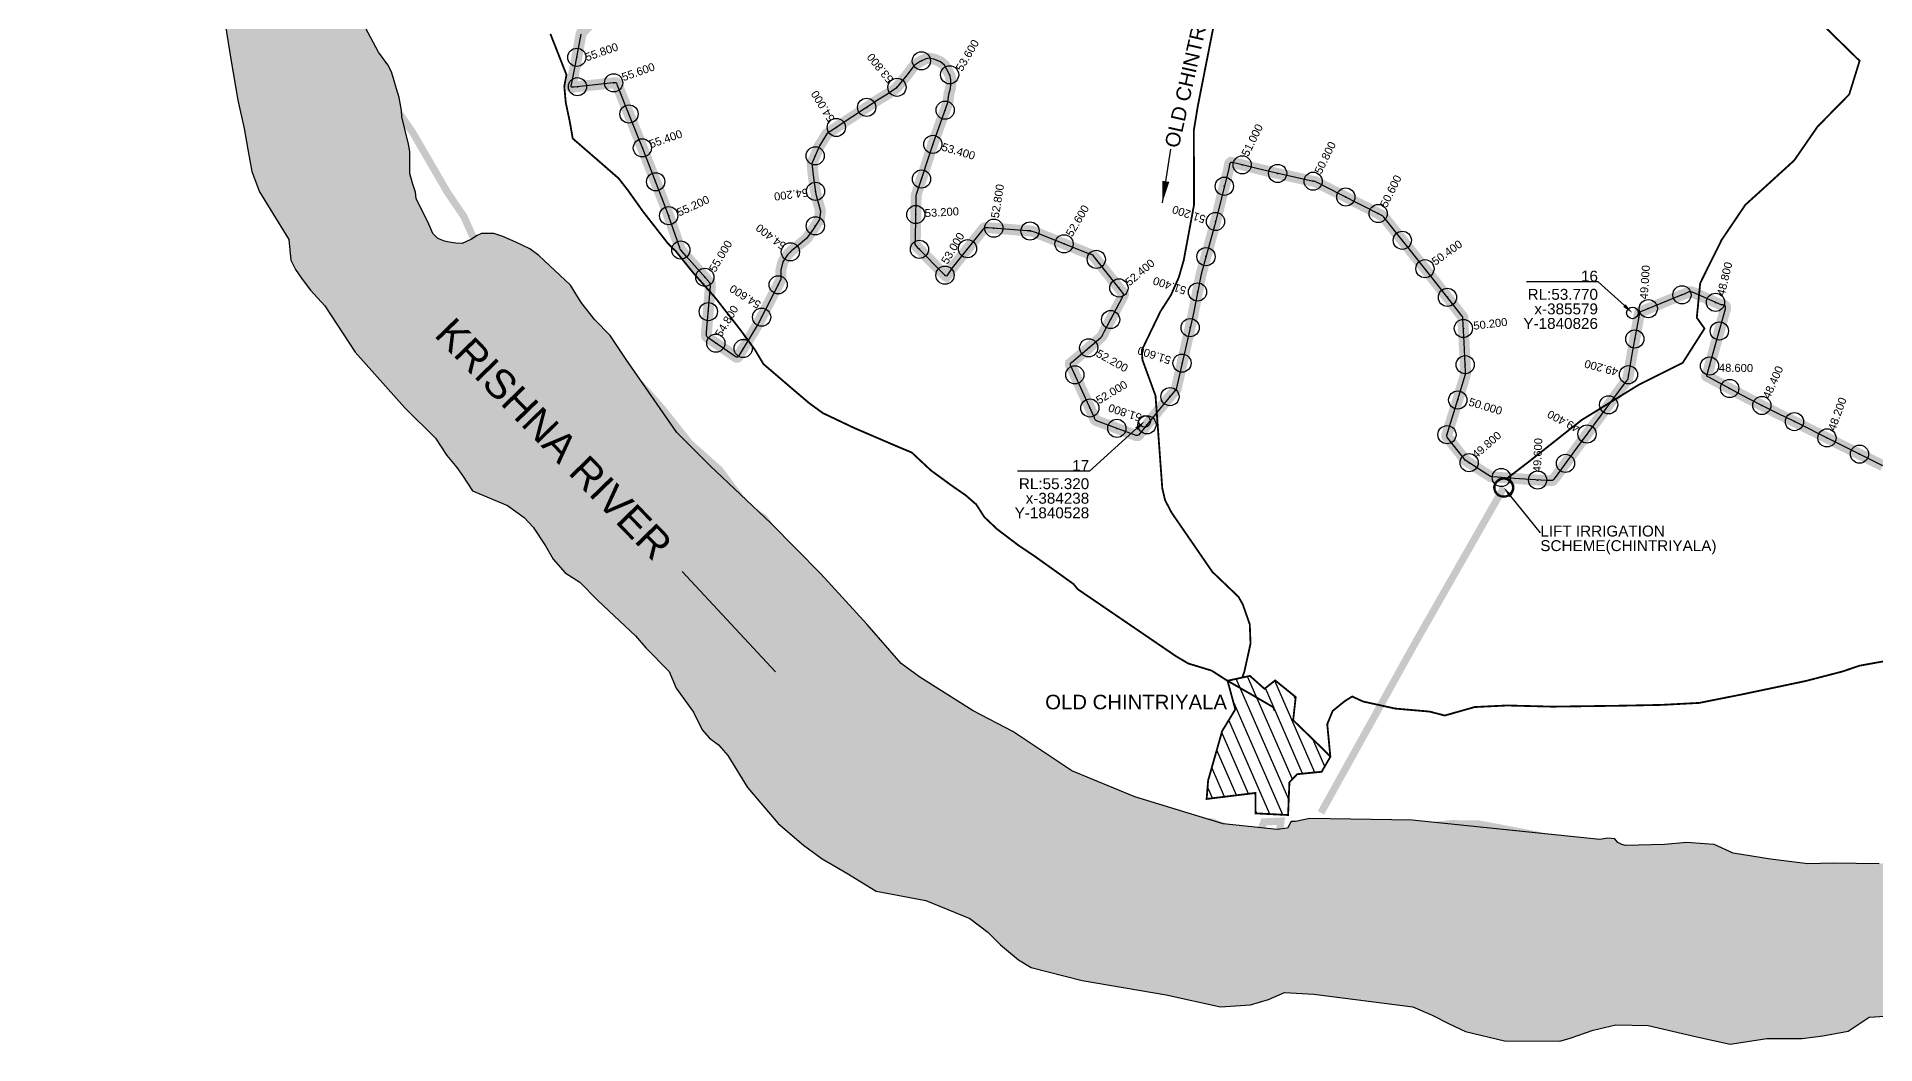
# Model space of a CAD drawing. Header units: millimetres. Extents: x 345922 to 402103, y 1833175 to 1858598.
# Drawn here: x 381192 to 386246, y 1838816 to 1841585 of the extents above; entities that cross this region are included whole.
import ezdxf
from ezdxf import colors
from ezdxf.entities.mleader import LeaderData, LeaderLine
from ezdxf.math import Vec2, Vec3

# ---------------------------------------------------------------- set-up
doc = ezdxf.new("R2010")
doc.units = ezdxf.units.MM
doc.header["$PDMODE"] = 32
doc.header["$PDSIZE"] = 50
doc.linetypes.add('JIS_02_1.0', pattern=[2, 1, -1])
for name, color, linetype in [('BND', 160, 'Continuous'), ('FRL', 3, 'Continuous'), ('points', 161, 'Continuous'), ('ROADS', 10, 'Continuous'), ('STREAM111', 4, 'Continuous'), ('TBM', 7, 'Continuous'), ('VILLAGE AREA', 44, 'Continuous')]:
    doc.layers.add(name, color=color, linetype=linetype)
doc.styles.add('FONT1', font='Arial')
doc.styles.get("Standard").update_dxf_attribs({"font": 'arial.ttf'})
doc.dimstyles.get("Standard").update_dxf_attribs({"dimtxt": 0.18, "dimasz": 0.18, "dimexe": 0.18, "dimexo": 0.0625, "dimgap": 0.09, "dimtad": 0, "dimtih": 1, "dimtoh": 1, "dimdec": 4, "dimzin": 0, "dimdsep": 46, "dimtxsty": 'Standard', "dimcen": 0.09, "dimadec": 0, "dimazin": 0, "dimtfac": 1, "dimtdec": 4, "dimtofl": 0, "dimtmove": 0, "dimatfit": 3, "dimfxl": 1, "dimtolj": 1, "dimtzin": 0, "dimarcsym": 0})

msp = doc.modelspace()

# ---------------------------------------------------------------- hatches: boundary and pattern name
at = {"linetype": 'Continuous'}
h = msp.add_hatch(color=190, dxfattribs=at)
edge = h.paths.add_edge_path(flags=16)
edge.add_arc((385225.3, 1840345.9), 23.8, 0, 360)
edge = h.paths.add_edge_path()
edge.add_arc((385225.3, 1840345.9), 26.9, 0, 360)
h = msp.add_hatch(color=190, dxfattribs=at)
edge = h.paths.add_edge_path(flags=16)
edge.add_arc((385225.3, 1840345.9), 23.8, 0, 360)
edge = h.paths.add_edge_path()
edge.add_arc((385225.3, 1840345.9), 26.9, 0, 360)
at = {"layer": 'STREAM111'}
h = msp.add_hatch(dxfattribs=at)
h.set_pattern_fill('DASH', color=4, scale=500, angle=45)
h.set_pattern_definition([(45, (0, 0), (7e-15, 88.3883476), [62.5, -62.5])])
h.paths.add_polyline_path([(375577, 1846618.8), (375905.4, 1846141.8), (376031.5, 1846235.4), (376238.7, 1846424), (376382.2, 1846548.7), (376544.5, 1846617.3), (376756.8, 1846710.8), (376931.6, 1846810.6), (377193.7, 1846997.7), (377346.3, 1847086.8), (377459.5, 1847142.5), (377543.2, 1847175), (377659.5, 1847195.2), (377800.6, 1847190.5), (377901.4, 1847168.9), (378061.1, 1847130.1), (378219.3, 1847068.2), (378488.3, 1847005.6), (378706.8, 1846933.8), (378853.6, 1846904.2), (379034.7, 1846840.3), (379412.9, 1846644.8), (379594, 1846566.8), (379861.6, 1846395.3), (380024.5, 1846245.1), (380277.1, 1845924.8), (380518.5, 1845543), (380731.7, 1845233.6), (380941.3, 1844797.4), (381122.3, 1844516.1), (381283.2, 1844222.8), (381319.4, 1843917.4), (381330.9, 1843655.6), (381348.5, 1843538.7), (381406.4, 1843204.5), (381427.2, 1843118), (381444.9, 1842896.9), (381490.1, 1842511), (381515.8, 1842328.4), (381541.3, 1842152.2), (381625.4, 1842051.3), (381644.8, 1841996.5), (381683.5, 1841927.1), (381698.1, 1841890), (381706.2, 1841848.1), (381706.2, 1841793.2), (381703, 1841666.6), (381725.6, 1841523.1), (381745, 1841410.2), (381762.7, 1841332.7), (381772.4, 1841274.7), (381783.7, 1841215), (381804.7, 1841158.5), (381885.8, 1841027.5), (381890.9, 1840970.9), (381904.1, 1840945.6), (381922.3, 1840918.3), (381944.6, 1840888.9), (381984.1, 1840845.4), (382067.9, 1840717.8), (382204.5, 1840565.2), (382288.3, 1840481.8), (382319.9, 1840433.9), (382347.5, 1840401.3), (382362.8, 1840378.9), (382390.3, 1840337.2), (382486.1, 1840296.4), (382532, 1840263.8), (382557.5, 1840237.4), (382590.7, 1840185.5), (382612.4, 1840149.3), (382645.5, 1840112.1), (382685.8, 1840086.3), (382734.4, 1840036.8), (382779.8, 1839993.4), (382838.8, 1839938.7), (382866.7, 1839905.7), (382931, 1839840.8), (382950.6, 1839794.4), (382998.2, 1839728.3), (383021.9, 1839679.8), (383041.6, 1839657), (383066.4, 1839638.5), (383092.2, 1839609.6), (383146, 1839521.8), (383230.4, 1839422.7), (383300.5, 1839363.2), (383351.5, 1839325.2), (383419, 1839286.7), (383500.2, 1839236.9), (383636.7, 1839211.5), (383757.6, 1839162.1), (383807, 1839124.3), (383841.7, 1839089.7), (383891.1, 1839047.7), (383925.8, 1839026.6), (384066.7, 1838990.9), (384297, 1838951.8), (384446.8, 1838919.1), (384529, 1838924.4), (384578.6, 1838939.1), (384622.9, 1838958.1), (384703.1, 1838953.9), (384975.7, 1838918.9), (385028.3, 1838895.6), (385074.9, 1838872.4), (385120.2, 1838851.1), (385227.6, 1838825.7), (385379, 1838824.7), (385407.7, 1838833.2), (385470.6, 1838854.5), (385533.5, 1838869.4), (385621.9, 1838867.3), (385756.2, 1838836.4), (385847.9, 1838816.2), (385948.9, 1838831.9), (386045.9, 1838831.9), (386102.4, 1838839.4), (386171.6, 1838852.2), (386230.2, 1838890.5), (386358.1, 1838899), (386408.2, 1838913.9), (386662.3, 1839013.8), (386777.9, 1839042.9), (386930.5, 1839097), (387043.9, 1839128.3), (387113, 1839133.7), (387166, 1839114.3), (387196.2, 1839098.1), (387250.2, 1839091.6), (387322.6, 1839089.5), (387561.1, 1839129.6), (387680.3, 1839140), (387815.1, 1839162.4), (387899.8, 1839178), (388210.9, 1839361.6), (388399.6, 1839422.5), (388566, 1839533.4), (388799.1, 1839644.2), (389371, 1839940.5), (389756.6, 1840142), (389900.1, 1840276.4), (390324.9, 1840968), (390748.2, 1841448.1), (391056.6, 1841849.3), (391459.4, 1842404.7), (391904.2, 1842927.8), (392069.2, 1843171.4), (392485.8, 1843818.6), (392665.2, 1844076.6), (392851.7, 1844456.3), (392988.3, 1844852.8), (393124.6, 1845254.1), (393253.7, 1845734.1), (393347, 1845920.4), (393433.7, 1846339), (393519.8, 1846747.4), (393684.8, 1847048.3), (393792.4, 1847206), (393928.7, 1847363.6), (394057.8, 1847442.4), (394690.4, 1847518.3), (395448.9, 1847598.5), (396554.7, 1848008.1), (396750.1, 1848154.6), (396882.2, 1848696.2), (396998.6, 1849328), (397493.6, 1849874.6), (397666.7, 1850001.3), (397769.7, 1850075.5), (397872.7, 1850221.3), (397978.5, 1850318.4), (398124.4, 1850467), (398253.1, 1850527), (398453.4, 1850613.8), (398605.1, 1850696.7), (398776.7, 1850770.7), (398912.1, 1850837.5), (399129.8, 1850947), (399345.5, 1851093.7), (399447, 1851144.3), (399656.3, 1851546), (399796.8, 1851759.2), (399813.2, 1851864.9), (399835.8, 1852149.9), (399859.2, 1852292.8), (399859.2, 1852365.6), (399847.5, 1852406.5), (399803.7, 1852514.3), (399735, 1852682), (399669.1, 1852885.3), (399610.5, 1853028.4), (399606.8, 1853088.8), (399610.5, 1853132.7), (399625.1, 1853189.3), (399657.4, 1853422.3), (399759.3, 1853772.8), (399801.7, 1853877.8), (399834.9, 1853953.3), (399922.5, 1854201.1), (400051.7, 1854553.4), (400103.9, 1854675.2), (400167.8, 1854785.3), (400295.4, 1854965), (400394.1, 1855092.5), (400486.9, 1855202.6), (400574, 1855289.6), (400655.2, 1855393.9), (400707.5, 1855480.9), (400788.7, 1855591), (400829.3, 1855695.3), (400800.3, 1855747.5), (400655.2, 1855834.5), (400626.2, 1855863.4), (400475.3, 1855921.4), (400262, 1855954.7), (400123.2, 1855775.6), (400036.4, 1855706.3), (399938.1, 1855579.2), (399782, 1855423.2), (399782, 1855423.2), (399648.9, 1855290.3), (399544.8, 1855157.5), (399418.3, 1854904.9), (399398, 1854857.5), (399382.2, 1854794.4), (399359.5, 1854653.6), (399370.8, 1854628.7), (399393.4, 1854592.6), (399431.8, 1854561), (399461.2, 1854524.9), (399486.1, 1854491), (399510.9, 1854439.1), (399508.6, 1854333.1), (399513.2, 1854247.3), (399517.7, 1854195.4), (399517.7, 1854129.9), (399495.1, 1854035.1), (399461.5, 1853962.7), (399343.9, 1853750), (399263.5, 1853571.4), (399239.7, 1853370.5), (399220.4, 1853181.5), (399229.4, 1853051.9), (399268, 1852935.8), (399303.8, 1852807.7), (399323.1, 1852715.6), (399355.9, 1852663.3), (399408, 1852504), (399435.5, 1852295.4), (399444.3, 1852095.2), (399425.1, 1851906.9), (399354.7, 1851736.8), (399314.8, 1851679.3), (399208.3, 1851550.6), (399103.4, 1851439.9), (398851.1, 1851234.4), (398759, 1851183.3), (398642, 1851136.6), (398430, 1851062.1), (398310.6, 1851006.6), (398217.3, 1850949.8), (398099.3, 1850866.9), (397882, 1850781.9), (397832.4, 1850725.1), (397804.7, 1850668.3), (397772.7, 1850586.8), (397755.2, 1850512.6), (397725.6, 1850420.7), (397686.4, 1850352.5), (397621.1, 1850272.7), (397440.6, 1850242.4), (397285.9, 1850243.2), (397222.7, 1850203.9), (397132.9, 1850125.4), (397007.8, 1849982.1), (396842.7, 1849749.6), (396827, 1849662.4), (396744.1, 1849438.2), (396635.8, 1849147.2), (396517.9, 1848864.6), (396474.6, 1848746.2), (396409, 1848626), (396335.1, 1848509), (396254.3, 1848417.1), (396026.7, 1848336.1), (395843.1, 1848284), (395795.2, 1848276.2), (395731.5, 1848257.9), (395645.2, 1848207.4), (395580.7, 1848158.7), (395423.7, 1848103.6), (395304.2, 1848033.8), (395205.7, 1847985.1), (395069.7, 1847925.5), (394998.5, 1847894.3), (394932.4, 1847853.5), (394657.7, 1847849.7), (394443.5, 1847865.1), (394158.1, 1847834.1), (393974.8, 1847763.5), (393824.4, 1847659.5), (393622.8, 1847494.9), (393458.2, 1847317.9), (393348.5, 1847179.9), (393155.3, 1846958), (392957.7, 1846727.4), (392773.2, 1846494.6), (392707.4, 1846387.2), (392630.4, 1846172.7), (392582.4, 1845941.2), (392553.8, 1845802.6), (392518.9, 1845722), (392446.9, 1845405.9), (392399, 1845166.1), (392333.7, 1844840.7), (392279.5, 1844693.2), (392170.9, 1844560.9), (392036.2, 1844326.3), (391942.7, 1844121.8), (391762.4, 1843813.2), (391599.4, 1843500.4), (391377.7, 1843259.1), (391013.5, 1842919.1), (390889.6, 1842795.5), (390654.6, 1842545.6), (390479.3, 1842304.1), (390312.8, 1842037.2), (390155.3, 1841823.2), (390133.9, 1841745.9), (390094.4, 1841528.7), (390016, 1841369.3), (389854.1, 1841171.9), (389790.5, 1841124.2), (389737.5, 1841060.7), (389616.7, 1840935.9), (389554.5, 1840853.8), (389431.9, 1840667.9), (389330.5, 1840558.2), (389163.6, 1840421), (389065.2, 1840318.8), (388934, 1840254.6), (388805.5, 1840207.4), (388651.7, 1840153.5), (388550.7, 1840125.9), (388422.1, 1840107.6), (388315.5, 1840090.3), (388267, 1840070.6), (388208, 1840043.1), (388107, 1839952.7), (388032.3, 1839887.1), (388024.6, 1839887.1), (387989.9, 1839894.9), (387961.6, 1839906.4), (387939.7, 1839905.1), (387902.5, 1839879.4), (387787.8, 1839816.4), (387706.8, 1839759.9), (387490.6, 1839667.2), (387271.9, 1839588.7), (387053.1, 1839523), (386750.8, 1839429.1), (386619.7, 1839389.3), (386412.6, 1839330.1), (386257, 1839312.1), (386131, 1839313.4), (386061.6, 1839312.1), (385958.9, 1839324.9), (385856.2, 1839340.8), (385803.7, 1839365.4), (385776.7, 1839367), (385728.9, 1839370.2), (385666.9, 1839365.4), (385560.1, 1839362.2), (385549.8, 1839364.6), (385538.6, 1839370.9), (385530.7, 1839380.5), (385511.6, 1839382.9), (385489.3, 1839378.9), (385320.8, 1839396.6), (384973.2, 1839431.9), (384691.7, 1839436.7), (384652.3, 1839428.5), (384641, 1839428.5), (384631, 1839409.7), (384602.1, 1839406), (384454, 1839422.3), (384211.5, 1839496.4), (384038.2, 1839567.8), (383876.1, 1839675.9), (383766.9, 1839732.3), (383620.2, 1839824.7), (383568.5, 1839862.4), (383475, 1839969.7), (383347.6, 1840109.2), (383210.5, 1840248.2), (383043.3, 1840405.5), (382951.8, 1840496.9), (382812.5, 1840698), (382768.8, 1840763.5), (382727, 1840807.2), (382689.3, 1840854.8), (382659.4, 1840902.5), (382572.6, 1840983.4), (382548, 1841001.9), (382509.7, 1841020.4), (382473.9, 1841036.4), (382449.2, 1841043.8), (382414.7, 1841043.8), (382403.6, 1841038.9), (382387.5, 1841029), (382361.6, 1841016.7), (382344.3, 1841017.9), (382325.8, 1841020.4), (382313.5, 1841022.8), (382299.9, 1841029), (382293.7, 1841031.5), (382281.4, 1841043.8), (382270.3, 1841069.7), (382235.7, 1841140.3), (382233.2, 1841157.6), (382225.8, 1841182.2), (382218.4, 1841209.3), (382218.4, 1841269.7), (382214.7, 1841289.5), (382196.2, 1841365.1), (382194.9, 1841382.3), (382188.8, 1841418.1), (382181.4, 1841441.5), (382175.2, 1841463.7), (382167.8, 1841488.4), (382157.9, 1841508.1), (382132, 1841542.6), (382095.8, 1841609.8), (382067.6, 1841624.5), (382040.6, 1841631.8), (382002.6, 1841639.2), (381977.6, 1841647.8), (381941.9, 1841666.8), (381925.2, 1841694.3), (381913.2, 1841728.9), (381885.7, 1841819.8), (381860.5, 1841928.9), (381859.3, 1841955.3), (381859.3, 1841969.6), (381860.5, 1841992.3), (381882.1, 1842041.3), (381908.4, 1842121.8), (381915.6, 1842150.5), (381916.8, 1842172.1), (381908.4, 1842199.6), (381875.3, 1842269), (381865.7, 1842297.6), (381844.7, 1842335.7), (381821.8, 1842381.8), (381818, 1842437.1), (381812.2, 1842571.1), (381812.2, 1842645.5), (381818, 1842779.4), (381819.9, 1842857.6), (381835.1, 1842926.2), (381842.8, 1843075.5), (381837.1, 1843144.2), (381825.6, 1843199.4), (381797, 1843308.1), (381794.3, 1843356.2), (381785.9, 1843407.5), (381779.9, 1843469.5), (381770.4, 1843551.7), (381766.8, 1843698.6), (381753.7, 1843798.7), (381716.3, 1843823), (381667.3, 1843941.1), (381622.7, 1844089.8), (381544.4, 1844421.8), (381503.4, 1844633.7), (381417.8, 1844942.2), (381392.4, 1845025), (381249.5, 1845377.7), (381113, 1845632.5), (380988.4, 1845905.1), (380881.7, 1846142.1), (380609.3, 1846442.2), (380390.8, 1846651.7), (380281.8, 1846776.7), (380168.3, 1846846.2), (380063.9, 1846871.7), (379950.4, 1846878.6), (379704.1, 1846971.8), (379507.1, 1847032), (379182.5, 1847129.2), (378882.2, 1847227.8), (378763.4, 1847285.7), (378605.5, 1847358), (378396.6, 1847426.4), (378228.5, 1847472.7), (378090.9, 1847507.4), (377969.2, 1847532), (377732.5, 1847550.2), (377636.5, 1847552.4), (377526.7, 1847538.7), (377490.1, 1847513.6), (377437.5, 1847506.8), (377378.1, 1847511.3), (377263.7, 1847522.7), (377211.1, 1847513.6), (377158.6, 1847502.2), (377071.7, 1847483.9), (376993.9, 1847458.8), (376888.7, 1847413.1), (376822.4, 1847374.3), (376710, 1847298.5), (376680.3, 1847261.9), (376641.4, 1847220.8), (376588.8, 1847198), (376416.8, 1847133.7), (376268.2, 1847110.9), (376174.4, 1847049.2), (376071.3, 1846904.8), (375938.7, 1846776.9), (375657.1, 1846659.9)])
at = {"layer": 'VILLAGE AREA'}
h = msp.add_hatch(dxfattribs=at)
h.set_pattern_fill('ANSI31,_O', color=256, scale=10, angle=68.5464)
h.set_pattern_definition([(113.5464313, (0, 0), (-29.1063882, -12.6838743), [])])
h.paths.add_polyline_path([(384487.3, 1839736.4), (384466, 1839815), (384527.4, 1839828.5), (384567.5, 1839792.9), (384596.8, 1839816), (384653.4, 1839770.2), (384646.3, 1839706.6), (384732.2, 1839623.4), (384748.6, 1839606.1), (384724.6, 1839564.9), (384657.3, 1839558.3), (384636, 1839536), (384632.4, 1839446.1), (384542.9, 1839450.6), (384542.5, 1839506.7), (384408.5, 1839490.2), (384412.5, 1839540.9), (384451.3, 1839677.2)])

# ---------------------------------------------------------------- linework, layer by layer
at = {"color": 190, "linetype": 'Continuous', "const_width": 20}
msp.add_lwpolyline([(384722.7, 1839452.1), (384982.2, 1839919.7), (385225.3, 1840345.9)], dxfattribs=at)
msp.add_lwpolyline([(384722.7, 1839452.1), (384982.2, 1839919.7), (385225.3, 1840345.9)], dxfattribs=at)
at = {"layer": 'BND', "linetype": 'JIS_02_1.0', "lineweight": 30, "ltscale": 50, "const_width": 20}
msp.add_lwpolyline([(386258.8, 1839266.7), (386146.7, 1839280.1), (385996.2, 1839281.4), (385793.4, 1839295.9), (385712, 1839308.7), (385659.3, 1839311.6), (385618.9, 1839339.1), (385546.9, 1839350.1), (385493.9, 1839356.5), (385332.7, 1839387), (385313.2, 1839391.6), (385159, 1839421), (385080.6, 1839422.2), (384951.3, 1839408.8), (384840.3, 1839408.6), (384787.9, 1839411.3), (384695.3, 1839397.6), (384607.9, 1839389.7), (384612.6, 1839429.1), (384566.1, 1839427.2), (384553.2, 1839392.6), (384469.6, 1839409.8), (384420, 1839427.7), (384333.6, 1839423.3), (384286.7, 1839426.9), (384236.4, 1839442.1), (384195.9, 1839459.6), (384166.5, 1839470.2), (384114.1, 1839492), (384067.6, 1839532.3), (384008.6, 1839568.1), (383876.4, 1839614.3), (383819.8, 1839638.4), (383783.7, 1839669.5), (383739.9, 1839692.1), (383685.1, 1839740.5), (383604.1, 1839809), (383481.9, 1839907.6), (383407.3, 1839986.4), (383362.4, 1840056.9), (383241.7, 1840191.1), (383192.5, 1840261.4), (383155.9, 1840284.6), (383133.5, 1840308.9), (383069.6, 1840394.7), (382987.9, 1840467.1), (382912.5, 1840561.9), (382869.1, 1840611.5), (382812.1, 1840670.4), (382794.4, 1840690.2), (382716.7, 1840737.8), (382664.8, 1840777.3), (382629.6, 1840803.6), (382581, 1840863.8), (382541.2, 1840922.3), (382532.7, 1840925.9), (382508.4, 1840956.1), (382437.4, 1841004.8), (382392.7, 1841032.2), (382367.2, 1841089.9), (382321.7, 1841156.9), (382226.1, 1841321.5), (382183.4, 1841383.3), (382136.2, 1841465.4), (382115.7, 1841507.8), (382063.5, 1841621.1)], dxfattribs=at)
at = {"layer": 'FRL', "color": 84, "const_width": 30}
msp.add_lwpolyline([(382719.5, 1841626.9), (382690.7, 1841596.6), (382689.7, 1841594.9), (382688.6, 1841592.3), (382673.7, 1841508.7), (382662.2, 1841454.1), (382661.6, 1841451.6), (382661.4, 1841448.7), (382661.9, 1841447.2), (382663.2, 1841446.4), (382665.5, 1841446.3), (382667.3, 1841446.3), (382670.1, 1841446.7), (382777.3, 1841458.1), (382781.9, 1841458.6), (382785.5, 1841458.1), (382786.8, 1841456.8), (382788, 1841454.6), (382789, 1841451.3), (382821.2, 1841370.6), (382861.1, 1841270.2), (382924.9, 1841106.9), (382960.2, 1841004.9), (382961.3, 1841001.6), (382962.4, 1840999.3), (382966, 1840995.4), (382977.6, 1840981.9), (383039, 1840912.8), (383041.3, 1840910), (383043.5, 1840907.5), (383044.1, 1840904.5), (383044.3, 1840899.2), (383033.7, 1840772.7), (383033.6, 1840767.5), (383033.5, 1840764.7), (383033.5, 1840762.6), (383034.1, 1840761), (383038.2, 1840757.4), (383106.1, 1840710.6), (383109.5, 1840708.1), (383112.7, 1840705.9), (383115.7, 1840704.3), (383118.1, 1840704.1), (383119.2, 1840704.7), (383120.3, 1840706.2), (383122.1, 1840708.6), (383125.7, 1840714.1), (383175.6, 1840796), (383238.1, 1840917.7), (383238.1, 1840943.4), (383243.6, 1840966.4), (383255.8, 1840985.4), (383268, 1840997.6), (383285.6, 1841011.2), (383308.7, 1841030.1), (383327.7, 1841057.2), (383344, 1841083), (383346.7, 1841106), (383334.5, 1841152.5), (383330.4, 1841178.3), (383327.7, 1841197.3), (383323.6, 1841236.6), (383344, 1841285.4), (383364.3, 1841317.9), (383398.3, 1841340.9), (383508, 1841413.5), (383530.9, 1841427.1), (383554.7, 1841443.2), (383584.4, 1841479.6), (383604.8, 1841505.9), (383620.9, 1841516.9), (383636.1, 1841524.5), (383645.5, 1841526.2), (383661.6, 1841522.8), (383676.9, 1841516), (383687.9, 1841506.7), (383694.7, 1841494.9), (383703.2, 1841477.9), (383705.7, 1841466.9), (383705.7, 1841454.2), (383704, 1841442.3), (383699.8, 1841427.1), (383697.2, 1841404.2), (383658.2, 1841296.5), (383610.9, 1841152.2), (383610.1, 1841147.2), (383609.7, 1841141), (383607.8, 1841031.4), (383607.4, 1841013.7), (383617.5, 1841002.3), (383684.6, 1840934.3), (383688.2, 1840930.6), (383690.8, 1840928), (383692.9, 1840926.8), (383695.9, 1840930.4), (383709.3, 1840949.8), (383793.5, 1841055.4), (383795.8, 1841058.4), (383796.9, 1841059.5), (383798.6, 1841060.2), (383801.8, 1841060.2), (383807.7, 1841060.2), (383914.8, 1841051.4), (383921.1, 1841051.4), (383926.3, 1841050.8), (383938.2, 1841047.3), (384087.6, 1840987.3), (384090.7, 1840986.5), (384093.4, 1840985.4), (384096.4, 1840983.8), (384173.8, 1840886.5), (384176.5, 1840883), (384178.4, 1840880.7), (384179.8, 1840878.7), (384179.8, 1840877.2), (384179.8, 1840876.2), (384176.9, 1840869.4), (384127.4, 1840775.5), (384123.4, 1840766.3), (384121.2, 1840762.3), (384119.3, 1840760.1), (384117.3, 1840758.3), (384037.4, 1840689.9), (384035.3, 1840688.4), (384034.1, 1840687.4), (384033.9, 1840686), (384033.9, 1840684.8), (384033.9, 1840683.8), (384034.5, 1840682.1), (384099.8, 1840537.7), (384100.5, 1840535.7), (384101.3, 1840533.6), (384102.3, 1840531.9), (384103.2, 1840531.1), (384105.5, 1840529.7), (384214.3, 1840489.2), (384217.2, 1840489), (384219.6, 1840489), (384222, 1840490.8), (384278.8, 1840561.5), (384324.7, 1840616.5), (384347.4, 1840716.3), (384371, 1840821), (384393.3, 1840932.3), (384430.1, 1841065.7), (384469.1, 1841222.1), (384471.7, 1841235.2), (384473, 1841237.4), (384475, 1841239.1), (384477.1, 1841239.1), (384479.3, 1841239.1), (384498.6, 1841235), (384542.4, 1841223.6), (384585.1, 1841213.3), (384693.7, 1841189.2), (384706.8, 1841186.9), (384715.8, 1841182.1), (384776.8, 1841151.7), (384892.2, 1841092.8), (384896, 1841089.5), (384900.3, 1841084), (384935, 1841039.8), (384965.1, 1841002.1), (384986.4, 1840975.5), (385042.4, 1840904.7), (385110.3, 1840817.6), (385112, 1840815.9), (385112.9, 1840813.6), (385113, 1840810.2), (385116.3, 1840744.7), (385120.3, 1840664.5), (385120.3, 1840662.2), (385120.3, 1840659.7), (385120.1, 1840657.3), (385099.3, 1840588.4), (385068.6, 1840489.8), (385068.6, 1840488.4), (385068.7, 1840486.5), (385069.9, 1840484.8), (385071.6, 1840482.2), (385114.8, 1840427.8), (385119.6, 1840421.2), (385181.9, 1840380.8), (385188.6, 1840376.4), (385195.4, 1840375.2), (385253.8, 1840371.1), (385342.1, 1840365), (385347.2, 1840365), (385352.8, 1840365.1), (385356.8, 1840365.1), (385359, 1840365.7), (385360.5, 1840366.3), (385362.2, 1840368.3), (385366.9, 1840373.9), (385422.4, 1840450.2), (385557.8, 1840633.4), (385562.6, 1840638.9), (385565, 1840642.5), (385566.1, 1840645), (385568.1, 1840656.6), (385579.6, 1840722.3), (385598.3, 1840825.7), (385598.5, 1840826), (385598.7, 1840826.7), (385599.1, 1840827.6), (385599.7, 1840828.1), (385601.1, 1840828.8), (385712.9, 1840874.8), (385721.2, 1840877.8), (385734.2, 1840883.6), (385737.5, 1840884), (385740.7, 1840883.8), (385745.7, 1840882), (385752.6, 1840879.2), (385822.5, 1840848.3), (385827.5, 1840848.3), (385830.4, 1840846.8), (385833.7, 1840845.2), (385834.7, 1840844.1), (385835.1, 1840843.1), (385834.9, 1840840.2), (385834.7, 1840836.9), (385783.8, 1840654.3), (385783.8, 1840653.6), (385783.8, 1840652.9), (385783.8, 1840651.9), (385784.4, 1840651.4), (385788.9, 1840649.1), (385878.1, 1840601.2), (385933, 1840572.6), (385980.7, 1840548.2), (386022.3, 1840528.3), (386132, 1840473.4), (386267.1, 1840406.1)], dxfattribs=at)
at = {"layer": 'FRL', "color": 82}
msp.add_lwpolyline([(386267.1, 1840406.1), (386132, 1840473.4), (386022.3, 1840528.3), (385980.7, 1840548.2), (385933, 1840572.6), (385878.1, 1840601.2), (385788.9, 1840649.1), (385784.4, 1840651.4), (385783.8, 1840651.9), (385783.8, 1840652.9), (385783.8, 1840653.6), (385783.8, 1840654.3), (385834.7, 1840836.9), (385834.9, 1840840.2), (385835.1, 1840843.1), (385834.7, 1840844.1), (385833.7, 1840845.2), (385830.4, 1840846.8), (385827.5, 1840848.3), (385822.5, 1840848.3), (385752.6, 1840879.2), (385745.7, 1840882), (385740.7, 1840883.8), (385737.5, 1840884), (385734.2, 1840883.6), (385721.2, 1840877.8), (385712.9, 1840874.8), (385601.1, 1840828.8), (385599.7, 1840828.1), (385599.1, 1840827.6), (385598.7, 1840826.7), (385598.5, 1840826), (385598.3, 1840825.7), (385579.6, 1840722.3), (385568.1, 1840656.6), (385566.1, 1840645), (385565, 1840642.5), (385562.6, 1840638.9), (385557.8, 1840633.4), (385422.4, 1840450.2), (385366.9, 1840373.9), (385362.2, 1840368.3), (385360.5, 1840366.3), (385359, 1840365.7), (385356.8, 1840365.1), (385352.8, 1840365.1), (385347.2, 1840365), (385342.1, 1840365), (385253.8, 1840371.1), (385195.4, 1840375.2), (385188.6, 1840376.4), (385181.9, 1840380.8), (385119.6, 1840421.2), (385114.8, 1840427.8), (385071.6, 1840482.2), (385069.9, 1840484.8), (385068.7, 1840486.5), (385068.6, 1840488.4), (385068.6, 1840489.8), (385099.3, 1840588.4), (385120.1, 1840657.3), (385120.3, 1840659.7), (385120.3, 1840662.2), (385120.3, 1840664.5), (385116.3, 1840744.7), (385113, 1840810.2), (385112.9, 1840813.6), (385112, 1840815.9), (385110.3, 1840817.6), (385042.4, 1840904.7), (384986.4, 1840975.5), (384965.1, 1841002.1), (384935, 1841039.8), (384900.3, 1841084), (384896, 1841089.5), (384892.2, 1841092.8), (384776.8, 1841151.7), (384715.8, 1841182.1), (384706.8, 1841186.9), (384693.7, 1841189.2), (384585.1, 1841213.3), (384542.4, 1841223.6), (384498.6, 1841235), (384479.3, 1841239.1), (384477.1, 1841239.1), (384475, 1841239.1), (384473, 1841237.4), (384471.7, 1841235.2), (384469.1, 1841222.1), (384430.1, 1841065.7), (384393.3, 1840932.3), (384371, 1840821), (384347.4, 1840716.3), (384324.7, 1840616.5), (384278.8, 1840561.5), (384222, 1840490.8), (384219.6, 1840489), (384217.2, 1840489), (384214.3, 1840489.2), (384105.5, 1840529.7), (384103.2, 1840531.1), (384102.3, 1840531.9), (384101.3, 1840533.6), (384100.5, 1840535.7), (384099.8, 1840537.7), (384034.5, 1840682.1), (384033.9, 1840683.8), (384033.9, 1840684.8), (384033.9, 1840686), (384034.1, 1840687.4), (384035.3, 1840688.4), (384037.4, 1840689.9), (384117.3, 1840758.3), (384119.3, 1840760.1), (384121.2, 1840762.3), (384123.4, 1840766.3), (384127.4, 1840775.5), (384176.9, 1840869.4), (384179.8, 1840876.2), (384179.8, 1840877.2), (384179.8, 1840878.7), (384178.4, 1840880.7), (384176.5, 1840883), (384173.8, 1840886.5), (384096.4, 1840983.8), (384093.4, 1840985.4), (384090.7, 1840986.5), (384087.6, 1840987.3), (383938.2, 1841047.3), (383926.3, 1841050.8), (383921.1, 1841051.4), (383914.8, 1841051.4), (383807.7, 1841060.2), (383801.8, 1841060.2), (383798.6, 1841060.2), (383796.9, 1841059.5), (383795.8, 1841058.4), (383793.5, 1841055.4), (383709.3, 1840949.8), (383695.9, 1840930.4), (383692.9, 1840926.8), (383690.8, 1840928), (383688.2, 1840930.6), (383684.6, 1840934.3), (383617.5, 1841002.3), (383607.4, 1841013.7), (383607.8, 1841031.4), (383609.7, 1841141), (383610.1, 1841147.2), (383610.9, 1841152.2), (383658.2, 1841296.5), (383697.2, 1841404.2), (383699.8, 1841427.1), (383704, 1841442.3), (383705.7, 1841454.2), (383705.7, 1841466.9), (383703.2, 1841477.9), (383694.7, 1841494.9), (383687.9, 1841506.7), (383676.9, 1841516), (383661.6, 1841522.8), (383645.5, 1841526.2), (383636.1, 1841524.5), (383620.9, 1841516.9), (383604.8, 1841505.9), (383584.4, 1841479.6), (383554.7, 1841443.2), (383530.9, 1841427.1), (383508, 1841413.5), (383398.3, 1841340.9), (383364.3, 1841317.9), (383344, 1841285.4), (383323.6, 1841236.6), (383327.7, 1841197.3), (383330.4, 1841178.3), (383334.5, 1841152.5), (383346.7, 1841106), (383344, 1841083), (383327.7, 1841057.2), (383308.7, 1841030.1), (383285.6, 1841011.2), (383268, 1840997.6), (383255.8, 1840985.4), (383243.6, 1840966.4), (383238.1, 1840943.4), (383238.1, 1840917.7), (383175.6, 1840796), (383125.7, 1840714.1), (383122.1, 1840708.6), (383120.3, 1840706.2), (383119.2, 1840704.7), (383118.1, 1840704.1), (383115.7, 1840704.3), (383112.7, 1840705.9), (383109.5, 1840708.1), (383106.1, 1840710.6), (383038.2, 1840757.4), (383034.1, 1840761), (383033.5, 1840762.6), (383033.5, 1840764.7), (383033.6, 1840767.5), (383033.7, 1840772.7), (383044.3, 1840899.2), (383044.1, 1840904.5), (383043.5, 1840907.5), (383041.3, 1840910), (383039, 1840912.8), (382977.6, 1840981.9), (382966, 1840995.4), (382962.4, 1840999.3), (382961.3, 1841001.6), (382960.2, 1841004.9), (382924.9, 1841106.9), (382861.1, 1841270.2), (382821.2, 1841370.6), (382789, 1841451.3), (382788, 1841454.6), (382786.8, 1841456.8), (382785.5, 1841458.1), (382781.9, 1841458.6), (382777.3, 1841458.1), (382670.1, 1841446.7), (382667.3, 1841446.3), (382665.5, 1841446.3), (382663.2, 1841446.4), (382661.9, 1841447.2), (382661.4, 1841448.7), (382661.6, 1841451.6), (382662.2, 1841454.1), (382673.7, 1841508.7), (382688.6, 1841592.3)], dxfattribs=at)
at = {"layer": 'points', "color": 190}
for radius in [26.9, 26.9, 26.9, 23.8, 23.8, 23.8]:
    msp.add_circle((385225.3, 1840345.9), radius, dxfattribs=at)
at = {"layer": 'points'}
for p in [(382677.2, 1841528.4), (383624.4, 1841518.7), (383701.9, 1841480.4), (382678.8, 1841447.6), (382778.2, 1841458.2), (383557.1, 1841446.1), (383473.9, 1841390.9), (383689.6, 1841383.2), (382820.5, 1841372.5), (383390.5, 1841335.7), (382857.4, 1841279.5), (383655.8, 1841289.1), (383332.5, 1841257.7), (384506.3, 1841232.9), (382893.8, 1841186.4), (383624.6, 1841194.1), (384457.1, 1841174.1), (384603.5, 1841209.3), (384701.2, 1841187.9), (383333.3, 1841160.1), (384791, 1841144.5), (382929.7, 1841093.1), (383608.9, 1841096.3), (384433, 1841077.1), (384880.1, 1841099), (383332.7, 1841065.2), (383823.4, 1841058.9), (383923.1, 1841051.2), (384946.3, 1841025.6), (382962.9, 1840998.8), (383264.2, 1840993.8), (383619, 1841000.8), (383751.1, 1841002.3), (384016.5, 1841015.8), (384105.1, 1840973), (384406.6, 1840980.6), (383029.1, 1840923.9), (383689.2, 1840929.6), (385008.6, 1840947.4), (383230.7, 1840903.3), (384167.3, 1840894.7), (384383.5, 1840883.4), (385715.1, 1840875.6), (383038.5, 1840829.6), (385070.4, 1840868.8), (385622.5, 1840837.7), (385807.4, 1840855), (383185, 1840814.3), (384144.4, 1840807.7), (384363, 1840785.5), (385114.3, 1840783.3), (385817.8, 1840776.4), (383059.3, 1840742.9), (383134.3, 1840728.2), (384084.3, 1840730.1), (385585.4, 1840754.4), (384340.9, 1840688), (385119.3, 1840683.5), (385791, 1840680), (384046.3, 1840655.9), (385568, 1840656), (385846.2, 1840618.3), (384307.6, 1840596), (385098.8, 1840586.7), (385513.5, 1840573.5), (385934.7, 1840571.7), (384087.5, 1840564.8), (384244.3, 1840518.6), (386024.3, 1840527.3), (384161.7, 1840508.7), (385069, 1840491.2), (385454.1, 1840493.1), (386113.7, 1840482.5), (385130, 1840414.4), (386203.2, 1840437.9), (385218.6, 1840373.6), (385318.3, 1840366.7), (385394.9, 1840412.4)]:
    msp.add_point(p, dxfattribs=at)
at = {"layer": 'ROADS'}
msp.add_lwpolyline([(385883.4, 1841831.5, 5, 5, 0), (386203.5, 1841518.7, 5, 5, 0), (386174.8, 1841426.3, 5, 5, 0), (386087.8, 1841337.9, 5, 5, 0), (386023.7, 1841245.1, 5, 5, 0), (385935.4, 1841164.7, 5, 5, 0), (385889.2, 1841122.8, 5, 5, 0), (385824.2, 1841026.6, 5, 5, 0), (385765.2, 1840907.6, 5, 5, 0), (385755.9, 1840812.8, 5, 5, 0), (385777.1, 1840783.1, 5, 5, 0), (385717, 1840688.6, 5, 5, 0), (385596, 1840628.2, 5, 5, 0), (385438.9, 1840531.3, 5, 5, 0), (385297.1, 1840419.3, 5, 5, 0), (385236.1, 1840372.5, 0, 0, 0)], format="xyseb", dxfattribs=at)
at = {"layer": 'ROADS', "const_width": 5}
for points in [[(384447, 1841712.9), (384384.4, 1841395.4), (384373.3, 1841328.7), (384373.9, 1841123.7), (384345.5, 1840970.6), (384332.1, 1840924.1), (384310.1, 1840874.5), (384281.5, 1840830), (384230.2, 1840723.6), (384232, 1840696.8), (384268, 1840598.2), (384286.5, 1840344.3), (384294.2, 1840311.3), (384312.1, 1840277.1), (384424, 1840114.6), (384495.9, 1840045.8), (384507.8, 1840025), (384527.1, 1839969.8), (384529.1, 1839916.9), (384512.1, 1839839.9), (384506.3, 1839823.9)], [(382604.4, 1841593), (382648.7, 1841480.1), (382642.7, 1841448.9), (382646.7, 1841404), (382658.1, 1841349.9), (382665.9, 1841305.3), (382741.3, 1841239.9), (382792.5, 1841195.3), (382817.8, 1841162.6), (382858.9, 1841104.8), (382927.9, 1841016.4), (382948.4, 1840996.5), (382997.6, 1840935.5), (383057.2, 1840868.3), (383127.4, 1840778.5), (383166.4, 1840725.2), (383190.3, 1840685.3), (383270.1, 1840616.9), (383315.4, 1840578.4), (383353.6, 1840550.6), (383438.5, 1840510.3), (383562, 1840457.2), (383597.8, 1840442.3), (383650.4, 1840393.2), (383707.6, 1840351.4), (383745.8, 1840325), (383775.1, 1840299.7), (383797.4, 1840264.8), (383832.4, 1840231.8), (383890.3, 1840187.8), (383936.6, 1840156.7), (384042.5, 1840080.9), (384054.3, 1840066.5), (384323.9, 1839882.7), (384357.8, 1839862.5), (384422.3, 1839842.9), (384462, 1839817.3), (384538.9, 1839773.1), (384591.2, 1839742.6), (384595.4, 1839732.8)], [(384748.6, 1839606.1), (384740, 1839695.7), (384754.9, 1839732.2), (384788.4, 1839759.2), (384808.5, 1839771.8), (384838.5, 1839758), (384927.5, 1839738.5), (385020.9, 1839730.4), (385063.3, 1839719.5), (385145.2, 1839742.8), (385234, 1839747.1), (385359.6, 1839743.9), (385549.2, 1839746.5), (385658.4, 1839748.7), (385762.8, 1839754.2), (385880, 1839777.5), (386054.2, 1839814.1), (386156.3, 1839840.5), (386203.5, 1839856.5), (386351.2, 1839883.1)]]:
    msp.add_lwpolyline(points, dxfattribs=at)
at = {"layer": 'STREAM111', "color": 4}
for points in [[(381703, 1841666.6), (381725.6, 1841523.1), (381745, 1841410.2), (381762.7, 1841332.7), (381772.4, 1841274.7), (381783.7, 1841215), (381804.7, 1841158.5), (381885.8, 1841027.5), (381890.9, 1840970.9), (381904.1, 1840945.6), (381922.3, 1840918.3), (381944.6, 1840888.9), (381984.1, 1840845.4), (382067.9, 1840717.8), (382204.5, 1840565.2), (382288.3, 1840481.8), (382319.9, 1840433.9), (382347.5, 1840401.3), (382362.8, 1840378.9), (382390.3, 1840337.2), (382486.1, 1840296.4), (382532, 1840263.8), (382557.5, 1840237.4), (382590.7, 1840185.5), (382612.4, 1840149.3), (382645.5, 1840112.1), (382685.8, 1840086.3), (382734.4, 1840036.8), (382779.8, 1839993.4), (382838.8, 1839938.7), (382866.7, 1839905.7), (382931, 1839840.8), (382950.6, 1839794.4), (382998.2, 1839728.3), (383021.9, 1839679.8), (383041.6, 1839657), (383066.4, 1839638.5), (383092.2, 1839609.6), (383146, 1839521.8), (383230.4, 1839422.7), (383300.5, 1839363.2), (383351.5, 1839325.2), (383419, 1839286.7), (383500.2, 1839236.9), (383636.7, 1839211.5), (383757.6, 1839162.1), (383807, 1839124.3), (383841.7, 1839089.7), (383891.1, 1839047.7), (383925.8, 1839026.6), (384066.7, 1838990.9), (384297, 1838951.8), (384446.8, 1838919.1), (384529, 1838924.4), (384578.6, 1838939.1), (384622.9, 1838958.1), (384703.1, 1838953.9), (384975.7, 1838918.9), (385028.3, 1838895.6), (385074.9, 1838872.4), (385120.2, 1838851.1), (385227.6, 1838825.7), (385379, 1838824.7), (385407.7, 1838833.2), (385470.6, 1838854.5), (385533.5, 1838869.4), (385621.9, 1838867.3), (385756.2, 1838836.4), (385847.9, 1838816.2), (385948.9, 1838831.9), (386045.9, 1838831.9), (386102.4, 1838839.4), (386171.6, 1838852.2), (386230.2, 1838890.5), (386358.1, 1838899)], [(386257, 1839312.1), (386131, 1839313.4), (386061.6, 1839312.1), (385958.9, 1839324.9), (385856.2, 1839340.8), (385803.7, 1839365.4), (385776.7, 1839367), (385728.9, 1839370.2), (385666.9, 1839365.4), (385560.1, 1839362.2), (385549.8, 1839364.6), (385538.6, 1839370.9), (385530.7, 1839380.5), (385511.6, 1839382.9), (385489.3, 1839378.9), (385320.8, 1839396.6), (384973.2, 1839431.9), (384691.7, 1839436.7), (384652.3, 1839428.5), (384641, 1839428.5), (384631, 1839409.7), (384602.1, 1839406), (384454, 1839422.3), (384211.5, 1839496.4), (384038.2, 1839567.8), (383876.1, 1839675.9), (383766.9, 1839732.3), (383620.2, 1839824.7), (383568.5, 1839862.4), (383475, 1839969.7), (383347.6, 1840109.2), (383210.5, 1840248.2), (383043.3, 1840405.5), (382951.8, 1840496.9), (382812.5, 1840698), (382768.8, 1840763.5), (382727, 1840807.2), (382689.3, 1840854.8), (382659.4, 1840902.5), (382572.6, 1840983.4), (382548, 1841001.9), (382509.7, 1841020.4), (382473.9, 1841036.4), (382449.2, 1841043.8), (382428.2, 1841043.8), (382414.7, 1841043.8), (382403.6, 1841038.9), (382387.5, 1841029), (382361.6, 1841016.7), (382344.3, 1841017.9), (382325.8, 1841020.4), (382313.5, 1841022.8), (382299.9, 1841029), (382293.7, 1841031.5), (382281.4, 1841043.8), (382270.3, 1841069.7), (382235.7, 1841140.3), (382233.2, 1841157.6), (382225.8, 1841182.2), (382218.4, 1841209.3), (382218.4, 1841229.1), (382218.4, 1841245.1), (382218.4, 1841269.7), (382214.7, 1841289.5), (382196.2, 1841365.1), (382194.9, 1841382.3), (382188.8, 1841418.1), (382181.4, 1841441.5), (382175.2, 1841463.7), (382167.8, 1841488.4), (382157.9, 1841508.1), (382132, 1841542.6), (382095.8, 1841609.8)]]:
    msp.add_lwpolyline(points, dxfattribs=at)
at = {"layer": 'TBM', "linetype": 'Continuous'}
for centre in [(385579, 1840826, 110.5), (384238, 1840528, 112)]:
    msp.add_circle(centre, 15.9, dxfattribs=at)
at = {"layer": 'VILLAGE AREA', "const_width": 5}
msp.add_lwpolyline([(384487.3, 1839736.4), (384466, 1839815), (384527.4, 1839828.5), (384567.5, 1839792.9), (384596.8, 1839816), (384653.4, 1839770.2), (384646.3, 1839706.6), (384732.2, 1839623.4), (384748.6, 1839606.1), (384724.6, 1839564.9), (384657.3, 1839558.3), (384636, 1839536), (384632.4, 1839446.1), (384542.9, 1839450.6), (384542.5, 1839506.7), (384408.5, 1839490.2), (384412.5, 1839540.9), (384451.3, 1839677.2), (384487.3, 1839736.4)], dxfattribs=at)

# ---------------------------------------------------------------- texts
at = {"layer": 'points', "color": 1}
for s, rotation, p in [('55.800', 19.3025, (382704.5, 1841517.3)), ('53.600', 59.4413, (383736.2, 1841487.8)), ('55.600', 19.3025, (382805.2, 1841462.6)), ('53.800', 129.1221, (383549, 1841469.1)), ('54.000', 121.8612, (383387.4, 1841359.9)), ('55.400', 19.3025, (382880.6, 1841278.4)), ('51.000', 63.6854, (384522.8, 1841253.8)), ('53.400', 343.6944, (383678.1, 1841272.8)), ('50.800', 63.6854, (384723.3, 1841205.6)), ('50.600', 63.6854, (384903.6, 1841113.5)), ('55.200', 24.6862, (382958.6, 1841090.6)), ('54.200', 187.2799, (383311.3, 1841168)), ('52.800', 80.8572, (383836.9, 1841085.2)), ('53.200', 3.4085, (383634.3, 1841089)), ('52.600', 59.4413, (384038.8, 1841033.2)), ('51.200', 161.6641, (384407.5, 1841092.5)), ('54.400', 142.465, (383254.5, 1841015.1)), ('53.000', 59.4413, (383696.1, 1840957.6)), ('55.000', 59.4413, (383057.8, 1840936.1)), ('50.400', 35.6405, (385037.3, 1840955.3)), ('52.400', 40.2526, (384196.3, 1840898.6)), ('49.000', 85.9458, (385620.6, 1840862.7)), ('48.800', 76.4745, (385832.1, 1840871.4)), ('54.600', 147.6141, (383185.4, 1840854.7)), ('51.400', 161.6641, (384354.7, 1840896.6)), ('54.800', 59.4413, (383074.6, 1840757.2)), ('50.200', 6.9744, (385143, 1840779.5)), ('52.200', 330.8713, (384102.4, 1840707.7)), ('51.600', 161.6641, (384312.5, 1840705)), ('49.200', 164.8201, (385541.4, 1840673.3)), ('48.600', 359.2638, (385816.5, 1840664.5)), ('48.400', 66.0412, (385956.3, 1840588)), ('52.000', 31.0301, (384112.7, 1840574.4)), ('48.200', 70.0167, (386136.1, 1840500.4)), ('51.800', 161.6641, (384232, 1840547.3)), ('49.400', 152.1717, (385435.7, 1840516)), ('49.800', 41.1317, (385150.1, 1840424.2)), ('49.600', 87.5654, (385327.4, 1840387.7))]:
    msp.add_text(s, height=22, rotation=rotation, dxfattribs=at).set_placement(p)
at = {"layer": 'points', "color": 6}
msp.add_text('50.000', height=22, rotation=343.4844, dxfattribs=at).set_placement((385126.9, 1840571.9))
at = {"layer": 'ROADS', "insert": (384292.4, 1841285.7), "char_height": 40, "width": 500.4, "attachment_point": 1, "rotation": 77.1991}
msp.add_mtext('OLD CHINTRIYALA', dxfattribs=at)
at = {"layer": 'STREAM111', "color": 4}
msp.add_text('KRISHNA RIVER', height=80, rotation=314.1855, dxfattribs=at).set_placement((382282.5, 1840763.7))
at = {"layer": 'VILLAGE AREA'}
msp.add_text('OLD CHINTRIYALA', height=40, dxfattribs=at).set_placement((383964.6, 1839736.6))

# ---------------------------------------------------------------- leaders
at = {"color": 0, "linetype": 'Continuous'}
ml = msp.add_multileader_mtext('Standard', dxfattribs=at)
ml.set_content('\\pxsm0.8,ql;LIFT IRRIGATION \\PSCHEME(CHINTRIYALA)', style='FONT1')
ml.set_leader_properties()
ml.build(insert=Vec2(0, 0))
ml.multileader.update_dxf_attribs({"text_right_attachment_type": 6, "dogleg_length": 0.36, "arrow_head_size": 30})
ctx = ml.context
ctx.base_point, ctx.char_height, ctx.arrow_head_size, ctx.landing_gap_size, ctx.plane_origin = Vec3(385325.7, 1840222), 30, 30, 0.09, Vec3(386169.3, 1840317.5)
ctx.right_attachment = 6
notes = []
notes.append((ctx, [(1, (1, 1, 0), (385325.3, 1840222), (1, 0), 0.36, [(0, [(385225.3, 1840345.9)], 0, [])])]))
ctx.mtext.insert, ctx.mtext.flow_direction = Vec3(385325.8, 1840241.4), 5
at = {"layer": 'ROADS'}
msp.add_leader([(384286.7, 1841128.3), (384310.3, 1841276.2)], dimstyle='Standard', override={"dimasz": 60}, dxfattribs=at)
at = {"layer": 'STREAM111', "color": 4}
msp.add_leader([(383223.3, 1839839.6), (382966.6, 1840115.1)], dimstyle='Standard', override={"dimasz": 100}, dxfattribs=at)
at = {"layer": 'TBM', "linetype": 'Continuous'}
ml = msp.add_multileader_mtext('Standard', dxfattribs=at)
ml.set_content('16 \\P\\pxsm0.8,qr;RL:53.770\\Px-385579\\PY-1840826', color=256, style='FONT1')
ml.set_leader_properties()
ml.build(insert=Vec2(0, 0))
ml.multileader.update_dxf_attribs({"text_right_attachment_type": 6, "dogleg_length": 0.36, "arrow_head_size": 30})
ctx = ml.context
ctx.base_point, ctx.char_height, ctx.arrow_head_size, ctx.landing_gap_size, ctx.plane_origin = Vec3(385281.1, 1840926.8, 53.8), 30, 30, 0.09, Vec3(386095.7, 1840826.8, 53.8)
ctx.right_attachment, ctx.text_align_type = 6, 2
notes.append((ctx, [(0, (1, 1, 0), (385484.7, 1840911.5, 53.8), (-1, 0), 0.36, [(0, [(385579, 1840826, 53.8)], 0, [])])]))
ctx.mtext.insert, ctx.mtext.alignment, ctx.mtext.flow_direction = Vec3(385484.2, 1840942, 53.8), 3, 5
ml = msp.add_multileader_mtext('Standard', dxfattribs=at)
ml.set_content('17 \\P\\pxsm0.8,qr;RL:55.320\\Px-384238\\PY-1840528', color=256, style='FONT1')
ml.set_leader_properties()
ml.build(insert=Vec2(0, 0))
ml.multileader.update_dxf_attribs({"text_right_attachment_type": 6, "dogleg_length": 0.36, "arrow_head_size": 30})
ctx = ml.context
ctx.base_point, ctx.char_height, ctx.arrow_head_size, ctx.landing_gap_size, ctx.plane_origin = Vec3(383882.5, 1840406.3, 55.3), 30, 30, 0.09, Vec3(384754.7, 1840528.8, 55.3)
ctx.right_attachment, ctx.text_align_type = 6, 2
notes.append((ctx, [(0, (1, 1, 0), (384086.2, 1840391.1, 55.3), (-1, 0), 0.36, [(0, [(384238, 1840528, 55.3)], 0, [])])]))
ctx.mtext.insert, ctx.mtext.alignment, ctx.mtext.flow_direction = Vec3(384085.7, 1840421.6, 55.3), 3, 5
for ctx, leaders in notes:
    for number, flags, end, landing, length, lines in leaders:
        leader = LeaderData()
        leader.index, (leader.has_last_leader_line, leader.has_dogleg_vector, leader.attachment_direction) = number, flags
        leader.last_leader_point, leader.dogleg_vector, leader.dogleg_length = Vec3(end), Vec3(landing), length
        for number, points, colour, breaks in lines:
            line = LeaderLine()
            line.index, line.vertices, line.color, line.breaks = number, Vec3.list(points), colors.encode_raw_color(colour), breaks
            leader.lines.append(line)
        ctx.leaders.append(leader)

doc.saveas('drawing.dxf')
